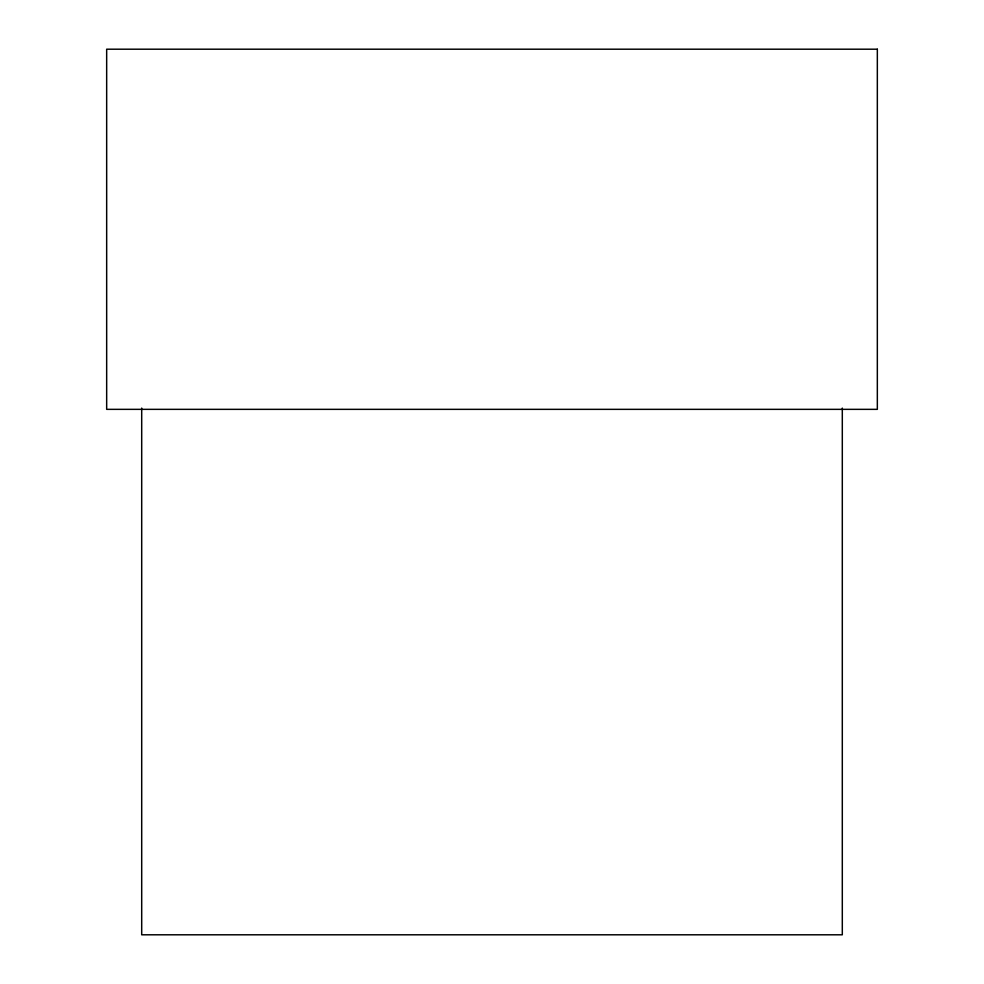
<?xml version="1.0" encoding="UTF-8"?>
<svg xmlns="http://www.w3.org/2000/svg" width="984" height="984" viewBox="0 0 984 984"><rect width="100%" height="100%" fill="white"/><g stroke="black" fill="none" stroke-linecap="round" stroke-linejoin="round"><path stroke-width="1.48" d="M842.304 408.089L842.304 934.8L141.696 934.8L141.696 408.089M877.334 49.2L106.666 49.2L106.666 409.344L877.334 409.344L877.334 49.2"/></g></svg>
